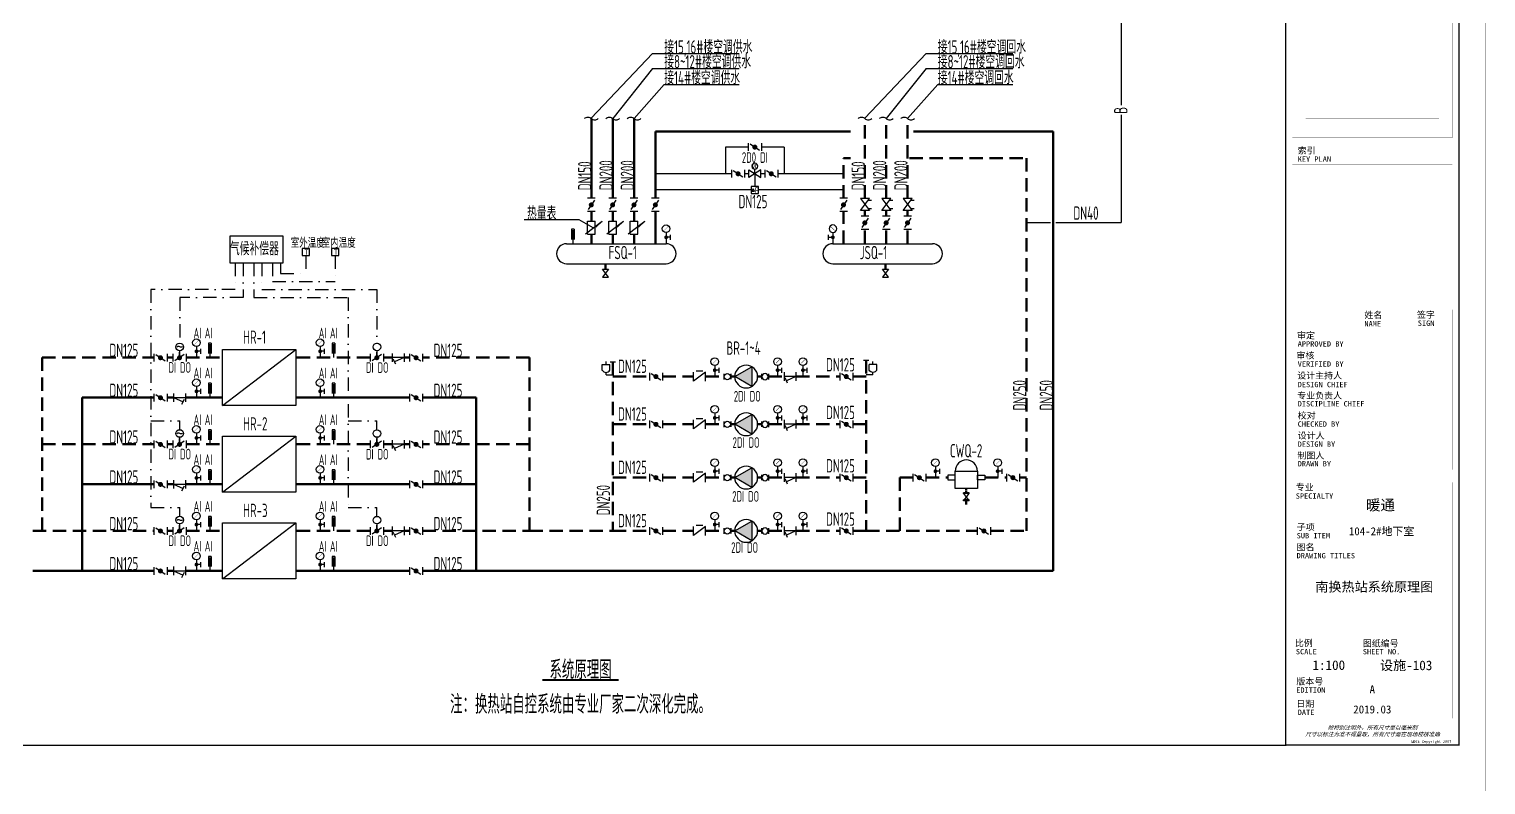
# Model space of a CAD drawing. Extents: x -253824 to 107923, y -224968 to 180578.
# Drawn here: x 53332 to 107923, y -166046 to -137701 of the extents above; entities that cross this region are included whole.
import ezdxf
from ezdxf.enums import TextEntityAlignment as Align

# ---------------------------------------------------------------- set-up
doc = ezdxf.new("R2010")
doc.units = 0
doc.header["$LTSCALE"] = 1000
doc.header["$MEASUREMENT"] = 0
for name, pattern in [('DASH', [0.35, 0.25, -0.1]), ('DASHDOT', [1, 0.5, -0.25, 0, -0.25]), ('DASHED', [0.75, 0.5, -0.25])]:
    doc.linetypes.add(name, pattern=pattern)
doc.layers.get('0').update_dxf_attribs({"linetype": 'CONTINUOUS'})
doc.layers.get('Defpoints').update_dxf_attribs({"linetype": 'CONTINUOUS'})
for name, color, linetype in [('ACS_COM', 7, 'CONTINUOUS'), ('ACS_COM_BZ', 3, 'CONTINUOUS'), ('ACS_KT_FM', 3, 'CONTINUOUS'), ('ACS_KT_FM_E', 3, 'CONTINUOUS'), ('ACS_PFG_FM_F', 7, 'CONTINUOUS'), ('SHEET_LINE', 6, 'CONTINUOUS'), ('字', 7, 'CONTINUOUS'), ('建筑图名', 5, 'CONTINUOUS')]:
    doc.layers.add(name, color=color, linetype=linetype)
for name, color, linetype, lineweight in [('ACS_KT_BJ', 4, 'CONTINUOUS', 30), ('ACS_KT_LG', 3, 'CONTINUOUS', 50), ('ACS_KT_LH', 2, 'DASHED', 50), ('ACS_KT_RG', 6, 'CONTINUOUS', 50), ('cool-water1', 50, 'DASH', 60)]:
    doc.layers.add(name, color=color, linetype=linetype, lineweight=lineweight)
doc.styles.get("Standard").update_dxf_attribs({"font": 'ros.shx', "width": 0.75, "bigfont": 'jd.shx'})
doc.styles.add('华文细黑', font='STXIHEI.TTF', dxfattribs={"height": 10})
doc.styles.add('图签信息$0$hwxh', font='STXIHEI.TTF')
doc.styles.add('图签信息$0$华文细黑', font='STXIHEI.TTF', dxfattribs={"height": 10})
doc.styles.add('等高', font='ros1.shx', dxfattribs={"width": 0.7, "bigfont": 'jd.shx'})

# ---------------------------------------------------------------- blocks, each defined once
blk = doc.blocks.new('HDYLB')
for p, q in [((1.64, 2.38), (-0.34, 2.38)), ((0, 4.16), (0, 2.22)), ((0, 2.13), (0, 0)), ((1.64, 1.43), (1.64, 3.33))]:
    blk.add_line(p, q)
blk.add_lwpolyline([(-0.6, 5.02, 0.107, 0.107, 0), (-0.09, 5.53, 0.249, 0.107, 0), (0.7, 6.32, 0.107, 0.107, 0)], format="xyseb")
at = {"const_width": 0.713}
blk.add_lwpolyline([(0, 2.03, -1), (0, 2.74, -1)], format="xyb", close=True, dxfattribs=at)
blk.add_circle((0, 5.59), 1.43)
blk = doc.blocks.new('HDWDJ')
for p, q in [((-0.49, 5.42), (-0.49, 1.62)), ((0.49, 5.42), (-0.49, 5.42)), ((0, 5.02), (0, 0)), ((0.49, 5.42), (0.49, 1.62))]:
    blk.add_line(p, q)
blk = doc.blocks.new('Yxglq')
for p, q in [((0, 1.07), (0, -1.07)), ((0, 0), (2.37, -1.03)), ((0, 0), (2.99, 0)), ((2.99, 1.07), (2.99, -1.07)), ((2.09, -1.61), (2.71, -0.35))]:
    blk.add_line(p, q)
blk = doc.blocks.new('HDDF')
for p, q in [((-2.47, 1.45), (-2.47, -1.4)), ((1.78, 1.22), (-1.78, -1.17)), ((2.47, 1.45), (2.47, -1.4))]:
    blk.add_line(p, q)
at = {"const_width": 0.944}
blk.add_lwpolyline([(-0.47, 0, 1), (0.47, 0, 1)], format="xyb", close=True, dxfattribs=at)
blk = doc.blocks.new('剖断线')
at = {"color": 3, "flags": 128}
blk.add_lwpolyline([(1, 0, -0.414214), (0, 0, 0.414214), (-1, 0)], format="xyb", dxfattribs=at)
blk = doc.blocks.new('HDDDTJDF')
for p, q in [((-2.47, 1.45), (-2.47, -1.4)), ((1.78, 1.22), (-1.78, -1.17)), ((0, 2.66), (0, 0.03)), ((0, 0.03), (0, 2.15)), ((2.47, 1.45), (2.47, -1.4))]:
    blk.add_line(p, q)
at = {"const_width": 0.944}
blk.add_lwpolyline([(-0.47, 0, 1), (0.47, 0, 1)], format="xyb", close=True, dxfattribs=at)
blk.add_circle((0.06, 4.08), 1.43)
at = {"xscale": 1.015999999999999, "yscale": 1.015999999999999, "zscale": 1.015999999999999, "rotation": 5.211852914043267}
blk.add_blockref('剖断线', (0.06, 4.08), dxfattribs=at)
blk = doc.blocks.new('blkfm003')
for p, q in [((-1.5, 1.13), (1.5, -1.13)), ((-1.5, -1.13), (-1.5, 1.13)), ((0.84, 1.47), (-0.81, 1.47)), ((1.5, -1.13), (1.5, 1.13))]:
    blk.add_line(p, q)
blk.add_solid([(0.84, 1.47), (0.43, 1.47), (0.43, 1.51)])
blk = doc.blocks.new('HDSB')
at = {"color": 8}
blk.add_lwpolyline([(2.85, 0), (-1.43, 2.47), (-1.43, -2.47)], close=True, dxfattribs=at)
blk.add_circle((0, 0), 2.85)
blk.add_solid([(-1.43, 2.47), (-1.43, -2.47), (2.85, 0)], dxfattribs=at)
blk = doc.blocks.new('H-rfj')
for p, q in [((-0.66, 0.51), (-0.66, -0.52)), ((0.66, 0.51), (0.66, -0.51))]:
    blk.add_line(p, q)
blk.add_circle((0, 0), 0.587)
blk = doc.blocks.new('zdfqf')
for p, q in [((-0.94, 1.12), (-0.94, 2.55)), ((-0.94, 2.55), (0.94, 2.55)), ((0, 2.55), (0, 3.3)), ((0, 0), (0, 0.62)), ((0.94, 1.12), (0.94, 2.55))]:
    blk.add_line(p, q)
blk.add_arc((0, 1.74), 1.12, 213.2093, 326.7907)
blk = doc.blocks.new('WAT043')
for p, q in [((-1.99, 1.45), (-1.99, -1.41)), ((-1.99, 1.45), (-1.63, 1.45)), ((-1.64, 1.2), (1.64, -1.2)), ((1.64, 1.2), (-1.64, -1.2)), ((-1.63, 1.45), (-1.63, -1.41)), ((1.7, 1.45), (1.7, -1.41)), ((1.7, 1.45), (2.03, 1.45)), ((2.03, 1.45), (2.03, -1.41)), ((-1.99, -1.41), (-1.63, -1.41)), ((1.7, -1.41), (2.03, -1.41))]:
    blk.add_line(p, q)
blk = doc.blocks.new('H-PICPNT-103')
for p, q in [((-1.48, 0.87), (-1.48, -0.84)), ((1.07, 0.73), (-1.07, -0.7)), ((0, 1.6), (0, 0.02)), ((0, 0.02), (0, 1.29)), ((1.48, 0.87), (1.48, -0.84))]:
    blk.add_line(p, q)
at = {"const_width": 0.566}
blk.add_lwpolyline([(-0.28, 0, 1), (0.28, 0, 1)], format="xyb", close=True, dxfattribs=at)
blk.add_circle((0.03, 2.45), 0.855)
blk = doc.blocks.new('DDZF')
for p, q in [((1.5, 0.94), (-1.5, -0.94)), ((-1.5, 0.94), (1.5, -0.94)), ((-1.5, -0.94), (-1.5, 0.94)), ((0, 0), (0, 1.12)), ((1.5, -0.94), (1.5, 0.94))]:
    blk.add_line(p, q)
blk.add_circle((0, 1.88), 0.75)
at = {"width": 0.8}
blk.add_text('M', height=1.12, dxfattribs=at).set_placement((-0.31, 1.32))
blk = doc.blocks.new('ACSSgFj196')
for p, q in [((-0.68, 1.33), (-0.68, 0)), ((0.68, 1.33), (-0.68, 1.33)), ((-0.68, 0), (0.68, 0)), ((-0.3, 0.9), (-0.56, 0.46)), ((-0.56, 0.46), (-0.05, 0.46)), ((-0.05, 0.46), (-0.3, 0.9)), ((0.68, 0), (0.68, 1.33))]:
    blk.add_line(p, q)
at = {"width": 0.7}
blk.add_text('P', height=1, dxfattribs=at).set_placement((-0.02, 0.14))
blk = doc.blocks.new('jzf')
for p, q in [((-1.5, 1.125), (1.5, -1.125)), ((1.5, 1.125), (-1.5, -1.125)), ((-1.5, -1.125), (-1.5, 1.125)), ((1.5, -1.125), (1.5, 1.125))]:
    blk.add_line(p, q)
blk = doc.blocks.new('HDLLJ')
for p, q in [((-2.47, 1.52), (2.47, 1.52)), ((-2.47, -1.33), (-2.47, 1.52)), ((2.47, -1.33), (2.47, 1.52)), ((-2.47, -1.33), (2.47, -1.33))]:
    blk.add_line(p, q)
blk.add_lwpolyline([(-2.33, -2.12), (2.38, 4.1), (0.16, 1.79), (1.04, 2.33)])
blk = doc.blocks.new('phf')
for p, q in [((-1.5, 1.12), (1.5, -1.12)), ((1.5, 1.12), (-1.5, -1.12)), ((-1.5, -1.12), (-1.5, 1.12)), ((1.5, -1.12), (1.5, 1.12)), ((-1.01, -0.76), (-1.01, -1.64)), ((1.01, -0.76), (1.01, -1.64))]:
    blk.add_line(p, q)
blk = doc.blocks.new('aa')
at = {"layer": 'ACS_COM', "ltscale": 0.2}
for p, q in [((0, 750), (3730, 750)), ((0, 0), (3730, 0))]:
    blk.add_line(p, q, dxfattribs=at)
at = {"layer": 'ACS_COM'}
for centre, start, end in [((0, 375), 90, 270), ((3730, 375), 270, 90)]:
    blk.add_arc(centre, 375, start, end, dxfattribs=at)
blk = doc.blocks.new('图签信息$0$WDCE Copyright200X')
at = {"const_width": 0.016}
blk.add_lwpolyline([(-10.6, 1.26, 1), (-11.4, 1.26, 1)], format="xyb", close=True, dxfattribs=at)
at = {"style": '图签信息$0$华文细黑'}
for s, p in [('WDCE ', (-11.46, 0.5)), ('     Copyright ', (-3.51, 0.5))]:
    blk.add_text(s, height=1, dxfattribs=at).set_placement(p, align=Align.BOTTOM_RIGHT)
blk.add_text('c', height=0.6, dxfattribs=at).set_placement((-11.04, 1.35), align=Align.MIDDLE_CENTER)
blk.add_attdef('200X', text='', height=1, dxfattribs=at).set_placement((-0.45, 0.5), align=Align.BOTTOM_RIGHT)
blk = doc.blocks.new('图签信息$0$logo2')
h = blk.add_hatch(color=7)
h.paths.add_polyline_path([(19.02, -7.36), (15.84, -7.36), (15.84, -3.97), (18.97, -3.97), (18.97, -4.24), (16.46, -4.24), (16.46, -5.45), (18.81, -5.45), (18.81, -5.69), (16.47, -5.69), (16.47, -7.12), (19.02, -7.12)])
edge = h.paths.add_edge_path()
edge.add_spline(control_points=[(15.26, -4.21), (15.26, -4.21), (15.13, -4.65), (15.13, -4.65), (15.13, -4.65), (14.62, -4.1), (13.73, -4.1), (13.04, -4.1), (12.07, -4.54), (12.08, -5.62), (12.08, -6.49), (12.77, -7.16), (13.73, -7.17), (14.66, -7.17), (15.23, -6.68), (15.23, -6.68), (15.23, -6.68), (15.16, -7.11), (15.16, -7.11), (13.63, -7.7), (11.42, -7.29), (11.41, -5.64), (11.4, -3.72), (14.16, -3.66), (15.26, -4.21)], knot_values=[0, 0, 0, 0, 1, 1, 1, 2, 2, 2, 3, 3, 3, 4, 4, 4, 5, 5, 5, 6, 6, 6, 7, 7, 7, 8, 8, 8, 8], degree=3, periodic=0)
edge = h.paths.add_edge_path(flags=16)
edge.add_spline(control_points=[(10.23, -5.57), (10.23, -5.16), (10.12, -4.83), (9.9, -4.58), (9.63, -4.27), (9.23, -4.12), (8.69, -4.12), (8.69, -4.12), (7.64, -4.12), (7.64, -4.12), (7.64, -4.12), (7.64, -7.1), (7.64, -7.1), (7.64, -7.1), (8.66, -7.1), (8.66, -7.1), (9.13, -7.1), (9.52, -6.93), (9.82, -6.6), (10.09, -6.31), (10.23, -5.96), (10.23, -5.57)], knot_values=[0, 0, 0, 0, 1, 1, 1, 2, 2, 2, 3, 3, 3, 4, 4, 4, 5, 5, 5, 6, 6, 6, 7, 7, 7, 7], degree=3, periodic=0)
edge = h.paths.add_edge_path()
edge.add_spline(control_points=[(10.92, -5.51), (10.92, -5.96), (10.72, -6.37), (10.34, -6.72), (9.92, -7.1), (9.41, -7.29), (8.82, -7.29), (8.82, -7.29), (7.03, -7.29), (7.03, -7.29), (7.03, -7.29), (7.03, -3.92), (7.03, -3.92), (7.03, -3.92), (9.1, -3.92), (9.1, -3.92), (9.59, -3.92), (10.01, -4.06), (10.36, -4.34), (10.73, -4.64), (10.92, -5.03), (10.92, -5.51)], knot_values=[0, 0, 0, 0, 1, 1, 1, 2, 2, 2, 3, 3, 3, 4, 4, 4, 5, 5, 5, 6, 6, 6, 7, 7, 7, 7], degree=3, periodic=0)
at = {"lineweight": 0}
blk.add_lwpolyline([(19.02, -7.36), (15.84, -7.36), (15.84, -3.97), (18.97, -3.97), (18.97, -4.24), (16.46, -4.24), (16.46, -5.45), (18.81, -5.45), (18.81, -5.69), (16.47, -5.69), (16.47, -7.12), (19.02, -7.12), (19.02, -7.36)], dxfattribs=at)
for points, knots in [([(15.26, -4.21), (15.26, -4.21), (15.13, -4.65), (15.13, -4.65), (15.13, -4.65), (14.62, -4.1), (13.73, -4.1), (13.04, -4.1), (12.07, -4.54), (12.08, -5.62), (12.08, -6.49), (12.77, -7.16), (13.73, -7.17), (14.66, -7.17), (15.23, -6.68), (15.23, -6.68), (15.23, -6.68), (15.16, -7.11), (15.16, -7.11), (13.63, -7.7), (11.42, -7.29), (11.41, -5.64), (11.4, -3.72), (14.16, -3.66), (15.26, -4.21)], [0, 0, 0, 0, 1, 1, 1, 2, 2, 2, 3, 3, 3, 4, 4, 4, 5, 5, 5, 6, 6, 6, 7, 7, 7, 8, 8, 8, 8]), ([(10.92, -5.51), (10.92, -5.96), (10.72, -6.37), (10.34, -6.72), (9.92, -7.1), (9.41, -7.29), (8.82, -7.29), (8.82, -7.29), (7.03, -7.29), (7.03, -7.29), (7.03, -7.29), (7.03, -3.92), (7.03, -3.92), (7.03, -3.92), (9.1, -3.92), (9.1, -3.92), (9.59, -3.92), (10.01, -4.06), (10.36, -4.34), (10.73, -4.64), (10.92, -5.03), (10.92, -5.51)], [0, 0, 0, 0, 1, 1, 1, 2, 2, 2, 3, 3, 3, 4, 4, 4, 5, 5, 5, 6, 6, 6, 7, 7, 7, 7]), ([(10.23, -5.57), (10.23, -5.16), (10.12, -4.83), (9.9, -4.58), (9.63, -4.27), (9.23, -4.12), (8.69, -4.12), (8.69, -4.12), (7.64, -4.12), (7.64, -4.12), (7.64, -4.12), (7.64, -7.1), (7.64, -7.1), (7.64, -7.1), (8.66, -7.1), (8.66, -7.1), (9.13, -7.1), (9.52, -6.93), (9.82, -6.6), (10.09, -6.31), (10.23, -5.96), (10.23, -5.57)], [0, 0, 0, 0, 1, 1, 1, 2, 2, 2, 3, 3, 3, 4, 4, 4, 5, 5, 5, 6, 6, 6, 7, 7, 7, 7])]:
    blk.add_open_spline(points, degree=3, knots=knots, dxfattribs=at)
blk = doc.blocks.new('图签信息$0$logo1')
h = blk.add_hatch(color=8)
edge = h.paths.add_edge_path()
edge.add_spline(control_points=[(3.86, -5.21), (3.63, -5.88), (3.39, -6.56), (3.39, -6.56), (3.39, -6.56), (2.5, -3.91), (2.5, -3.91), (2.5, -3.91), (1.8, -3.91), (1.69, -3.91), (2.02, -4.39), (2.95, -7.27), (2.95, -7.27), (2.95, -7.27), (3.44, -7.27), (3.44, -7.27), (3.44, -7.27), (4.03, -5.66), (4.03, -5.66), (4.03, -5.66), (3.86, -5.21), (3.86, -5.21)], knot_values=[0, 0, 0, 0, 1, 1, 1, 2, 2, 2, 3, 3, 3, 4, 4, 4, 5, 5, 5, 6, 6, 6, 7, 7, 7, 7], degree=3, periodic=0)
h = blk.add_hatch(color=7)
edge = h.paths.add_edge_path()
edge.add_spline(control_points=[(6.04, -3.91), (6.09, -4.1), (5.2, -6.56), (5.2, -6.56), (5.2, -6.56), (4.3, -3.91), (4.3, -3.91), (4.3, -3.91), (3.6, -3.91), (3.49, -3.91), (3.82, -4.39), (4.75, -7.27), (4.75, -7.27), (4.75, -7.27), (5.24, -7.27), (5.24, -7.27), (5.24, -7.27), (6.33, -4.3), (6.33, -4.3), (6.33, -4.3), (6.48, -3.91), (6.48, -3.91), (6.48, -3.91), (6.21, -3.91), (6.04, -3.91)], knot_values=[0, 0, 0, 0, 1, 1, 1, 2, 2, 2, 3, 3, 3, 4, 4, 4, 5, 5, 5, 6, 6, 6, 7, 7, 7, 8, 8, 8, 8], degree=3, periodic=0)
at = {"color": 8, "lineweight": 0}
blk.add_open_spline([(3.86, -5.21), (3.63, -5.88), (3.39, -6.56), (3.39, -6.56), (3.39, -6.56), (2.5, -3.91), (2.5, -3.91), (2.5, -3.91), (1.8, -3.91), (1.69, -3.91), (2.02, -4.39), (2.95, -7.27), (2.95, -7.27), (2.95, -7.27), (3.44, -7.27), (3.44, -7.27), (3.44, -7.27), (4.03, -5.66), (4.03, -5.66), (4.03, -5.66), (3.86, -5.21), (3.86, -5.21)], degree=3, knots=[0, 0, 0, 0, 1, 1, 1, 2, 2, 2, 3, 3, 3, 4, 4, 4, 5, 5, 5, 6, 6, 6, 7, 7, 7, 7], dxfattribs=at)
at = {"lineweight": 0}
blk.add_open_spline([(6.04, -3.91), (6.09, -4.1), (5.2, -6.56), (5.2, -6.56), (5.2, -6.56), (4.3, -3.91), (4.3, -3.91), (4.3, -3.91), (3.6, -3.91), (3.49, -3.91), (3.82, -4.39), (4.75, -7.27), (4.75, -7.27), (4.75, -7.27), (5.24, -7.27), (5.24, -7.27), (5.24, -7.27), (6.33, -4.3), (6.33, -4.3), (6.33, -4.3), (6.48, -3.91), (6.48, -3.91), (6.48, -3.91), (6.21, -3.91), (6.04, -3.91)], degree=3, knots=[0, 0, 0, 0, 1, 1, 1, 2, 2, 2, 3, 3, 3, 4, 4, 4, 5, 5, 5, 6, 6, 6, 7, 7, 7, 8, 8, 8, 8], dxfattribs=at)
blk.add_blockref('图签信息$0$logo2', (0, 0))
blk = doc.blocks.new('图签信息$0$时间-logo')
at = {"layer": 'Defpoints', "lineweight": 0}
blk.add_lwpolyline([(0, -23.46), (-21.17, -23.46), (-21.17, 0), (0, 0), (0, -23.46)], dxfattribs=at)
blk.add_blockref('图签信息$0$logo1', (-20.97, 0))
at = {"style": '图签信息$0$hwxh'}
for s, height, p in [('华通设计顾问工程有限公司 ', 1.15, (-19.73, -9.05)), ('WALTON DESIGN & CONSULTING ENGINEERING CO., LTD.', 0.5, (-19.5, -10.1)), ('地址:北京市西城区西直门南小街135号西派国际3号楼 100035', 0.5, (-19.48, -11.94)), ('Address: Building No.3 C-Park, No.135 Xizhimen South Street, ', 0.47, (-19.48, -12.83)), ('Xicheng District, Beijing 100035, China ', 0.47, (-16.69, -13.72)), ('电话 Tel：                        （8610）83957395 ', 0.5, (-19.56, -14.91)), ('传真 Fax：                      （8610）83957590 ', 0.5, (-19.48, -15.8)), ('主页 Web：                      www.WDCE.com ', 0.5, (-19.48, -16.69)), ('邮件 E-mail：                    office@WDCE.com ', 0.5, (-19.48, -17.58)), ('资质号 Licence No.：    建筑甲级 A111010265 ', 0.5, (-19.48, -18.47)), ('   规划甲级 101195', 0.5, (-12.6, -19.36))]:
    blk.add_text(s, height=height, dxfattribs=at).set_placement(p)
blk = doc.blocks.new('图签信息')
at = {"const_width": 0.5}
for points in [[(-65, 574), (-65, 500.5), (0, 500.5), (0, 574)], [(-65, 0), (0, 0), (0, 500.5), (-65, 500.5)]]:
    blk.add_lwpolyline(points, close=True, dxfattribs=at)
at = {"const_width": 0.05}
for points in [[(-65, 566.5), (0, 566.5)], [(-39.14, 566.5), (-39.14, 500.5)], [(-19.1, 566.5), (-19.1, 500.5)], [(-65, 560.5), (0, 560.5)], [(-65, 554.5), (0, 554.5)], [(-65, 548.5), (0, 548.5)], [(-65, 542.5), (0, 542.5)], [(-65, 536.5), (0, 536.5)], [(-65, 530.5), (0, 530.5)], [(-65, 524.5), (0, 524.5)], [(-65, 518.5), (0, 518.5)], [(-65, 512.5), (0, 512.5)], [(-65, 512.5), (0, 512.5)], [(-65, 506.5), (0, 506.5)], [(-65, 500.5), (0, 500.5)], [(-62.5, 450.87), (-2.5, 450.87)], [(-62.5, 440.87), (-2.5, 440.87)], [(-2.5, 407.85), (-2.5, 436.12), (-62.5, 436.12), (-62.5, 407.85)], [(-62.5, 407.85), (-2.5, 407.85)], [(-62.5, 404.92), (-62.5, 227.83)], [(-62.5, 404.92), (-2.5, 404.92)], [(-62.5, 227.83), (-2.5, 227.83), (-2.5, 404.92)], [(-57.5, 338.36), (-7.5, 338.36)], [(-57.5, 288.83), (-7.5, 288.83)], [(-57.5, 234.85), (-7.5, 234.85)], [(-62.5, 227.83), (-2.5, 227.83)], [(-62.5, 217.74), (-2.5, 217.74)], [(-62.5, 103.26), (-2.5, 103.26), (-2.5, 163.26), (-62.5, 163.26), (-62.5, 103.26)], [(-37.5, 163.26), (-37.5, 103.26)], [(-20, 163.26), (-20, 103.26)], [(-62.5, 155.76), (-2.5, 155.76)], [(-62.5, 148.26), (-2.5, 148.26)], [(-62.5, 140.76), (-2.5, 140.76)], [(-62.5, 133.26), (-2.5, 133.26)], [(-62.5, 125.76), (-2.5, 125.76)], [(-62.5, 118.26), (-2.5, 118.26)], [(-62.5, 110.76), (-2.5, 110.76)], [(-62.5, 98.5), (-2.5, 98.5), (-2.5, 10), (-62.5, 10), (-62.5, 98.5)], [(-62.5, 83.5), (-2.5, 83.5)], [(-62.5, 76), (-2.5, 76)], [(-62.5, 40), (-2.5, 40)], [(-37.5, 40), (-37.5, 26)], [(-62.5, 26), (-2.5, 26)], [(-62.5, 18), (-2.5, 18)]]:
    blk.add_lwpolyline(points, dxfattribs=at)
at = {"ltscale": 0.001, "xscale": 2.834689937531525, "yscale": 2.834689937531525, "zscale": 2.834689937531525}
blk.add_blockref('图签信息$0$时间-logo', (-2.5, 404.92), dxfattribs=at)
blk.add_blockref('图签信息$0$WDCE Copyright200X', (-2.5, 0)).add_auto_attribs({'200X': '2007'})
at = {"style": '图签信息$0$华文细黑'}
for s, height, p in [('会签栏', 2.4, (-32.5, 573)), ('COUNTERSIGN', 2, (-32.5, 569.6))]:
    blk.add_text(s, height=height, dxfattribs=at).set_placement(p, align=Align.TOP_CENTER)
for s, height, p in [('签字', 2.4, (-37.22, 564.63)), ('SIGN', 2, (-30.32, 563.88)), ('日期', 2.4, (-17.79, 564.58)), ('DATE', 2, (-10.96, 563.7)), ('总图', 2.4, (-63, 559.5)), ('建筑', 2.4, (-63, 553.5)), ('结构', 2.4, (-63, 547.5)), ('给排水', 2.4, (-63, 541.5)), ('暖通', 2.4, (-63, 535.5)), ('电气', 2.4, (-63, 529.5)), ('景观', 2.4, (-63, 523.5)), ('室内', 2.4, (-63, 517.5)), ('方案', 2.4, (-63, 511.5)), ('绿色', 2.4, (-63, 505.5)), ('项目名称', 2.4, (-60.5, 498)), ('PROJECT NAME', 2, (-60.5, 494.08)), ('设计号', 2.4, (-60.54, 457.48)), ('PROJECT NO.', 2, (-60.5, 453.97)), ('阶段', 2.4, (-60.5, 447.47)), ('STAGE', 2, (-60.5, 443.97)), ('委托方', 2, (-60.9, 434.86)), ('CLIENT', 2, (-60.9, 431.86)), ('设计方', 2, (-60.5, 403.83)), ('DESIGNER', 2, (-60.5, 400.83)), ('索引', 2.4, (-60.5, 224.14)), ('KEY PLAN', 2, (-60.5, 220.74)), ('姓名', 2.4, (-35.5, 162.47)), ('NAME', 2, (-35.5, 158.96)), ('签字', 2.4, (-15.81, 162.57)), ('SIGN', 2, (-15.5, 159.2)), ('审定', 2.4, (-60.73, 154.81)), ('审核', 2.4, (-60.95, 147.29)), ('APPROVED BY', 2, (-60.5, 151.44)), ('VERIFIED BY', 2, (-60.5, 143.91)), ('设计主持人', 2.4, (-60.68, 139.76)), ('专业负责人', 2.4, (-60.67, 132.26)), ('DESIGN CHIEF', 2, (-60.5, 136.19)), ('DISCIPLINE CHIEF', 2, (-60.5, 128.98)), ('校对', 2.4, (-60.5, 124.76)), ('CHECKED BY', 2, (-60.5, 121.37)), ('设计人', 2.4, (-60.5, 117.26)), ('制图人', 2.4, (-60.61, 109.76)), ('DESIGN BY', 2, (-60.5, 113.83)), ('DRAWN BY', 2, (-60.5, 106.5)), ('专业', 2.4, (-61.23, 97.93)), ('SPECIALTY', 2, (-61.23, 94.38)), ('子项', 2.4, (-60.88, 82.92)), ('SUB ITEM', 2, (-60.88, 79.5)), ('DRAWING TITLES', 2, (-60.91, 72)), ('图名', 2.4, (-60.91, 75.41)), ('比例', 2.4, (-61.56, 39.42)), ('图纸编号', 2.4, (-36.1, 39.32)), ('SCALE', 2, (-61.19, 36)), ('SHEET NO.', 2, (-36.1, 36)), ('版本号', 2.4, (-61, 25.03)), ('EDITION', 2, (-61.06, 21.61)), ('日期', 2.4, (-61, 16.68)), ('DATE', 2, (-60.5, 13.26))]:
    blk.add_text(s, height=height, dxfattribs=at).set_placement(p, align=Align.TOP_LEFT)
for s, p in [('SITE PLAN', (-40.06, 557.7)), ('ARCHITECTURE', (-40.06, 552.7)), ('STRUCTURE', (-40.06, 546.7)), ('WATER', (-40.06, 540.7)), ('VENTILATION', (-40.06, 534.7)), ('ELECTRIC', (-40.14, 528.89)), ('LANDSCAPE', (-40.14, 522.89)), ('INTERIORS', (-40.14, 516.89)), ('PLAN', (-40.14, 510.89)), ('GREEN', (-40.14, 504.89))]:
    blk.add_text(s, height=1.5, dxfattribs=at).set_placement(p, align=Align.TOP_RIGHT)
at = {"color": 4, "style": '图签信息$0$华文细黑', "width": 0.75}
for s, p in [('通州区台湖镇104、109地块', (-32.5, 480.78)), ('F3其他类多功能用地项目', (-32.5, 470.91))]:
    blk.add_text(s, height=4.5, dxfattribs=at).set_placement(p, align=Align.CENTER)
at = {"color": 4, "style": '图签信息$0$华文细黑'}
for s, p in [('A', (-32.53, 19.4)), ('2019.03', (-32.53, 11.84))]:
    blk.add_text(s, height=3, dxfattribs=at).set_placement(p, align=Align.CENTER)
at = {"style": '图签信息$0$华文细黑', "oblique": 20}
for s, p in [('除特别注明外，所有尺寸是以毫米制', (-32.5, 6.5)), ('尺寸以标注为准不得量取，所有尺寸需在现场校核准确', (-32.5, 4))]:
    blk.add_text(s, height=1.5, dxfattribs=at).set_placement(p, align=Align.MIDDLE_CENTER)
at = {"color": 4, "ltscale": 0.001, "char_height": 3, "width": 58.4895, "style": '图签信息$0$华文细黑'}
for s, insert, attachment_point in [('通17-03', (-40.06, 455.51), 4), ('施工图', (-40.06, 445.51), 4), ('北京光谷科技园\\P开发建设有限公司', (-32.9, 419.71), 5)]:
    blk.add_mtext(s, dxfattribs=dict(at, insert=insert, attachment_point=attachment_point))
blk = doc.blocks.new('图签-A1')
at = {"color": 2}
blk.add_blockref('图签信息', (0, 0), dxfattribs=at)
blk = doc.blocks.new('图框-A1')
for points, const_width in [([(0, 0), (841, 0), (841, 594), (0, 594)], 0.05), ([(766, 584), (25, 584), (25, 10), (766, 10)], 0.5)]:
    blk.add_lwpolyline(points, close=True, dxfattribs=dict(const_width=const_width))
at = {"const_width": 0.05}
for points in [[(420.5, 594), (420.5, 592)], [(420.5, 0), (420.5, 2)]]:
    blk.add_lwpolyline(points, dxfattribs=at)

msp = doc.modelspace()

# ---------------------------------------------------------------- linework, layer by layer
for p, q in [((63562, -145925, 0), (63562, -146192, 0)), ((63833, -145925, 0), (63562, -145925, 0)), ((63562, -146192, 0), (63833, -146192, 0)), ((63833, -146192, 0), (63833, -145925, 0)), ((64662, -145925, 0), (64662, -146192, 0)), ((64933, -145925, 0), (64662, -145925, 0)), ((64662, -146192, 0), (64933, -146192, 0)), ((64933, -146192, 0), (64933, -145925, 0))]:
    msp.add_line(p, q)
at = {"layer": 'ACS_COM', "linetype": 'DASHDOT'}
for p, q in [((63698, -146192, 0), (63698, -146863)), ((64798, -146192, 0), (64798, -147163, 0)), ((61050, -146463), (61050, -147463)), ((61350, -146463), (61350, -147763)), ((61750, -146463), (61750, -147763)), ((62050, -146463), (62050, -147463)), ((62450, -146463), (62450, -147163)), ((62750, -146463), (62750, -146863)), ((62450, -147163), (64798, -147163)), ((62750, -146863), (63698, -146863)), ((61050, -147463), (57891, -147463)), ((57891, -147463), (57891, -155637)), ((61350, -147763), (58974, -147763)), ((58974, -147763), (58974, -149475)), ((61750, -147763), (65284, -147763)), ((62050, -147463), (66366, -147463)), ((65284, -147763), (65284, -155639)), ((66366, -147463), (66366, -149477)), ((57891, -152388), (58974, -152388)), ((58974, -152724), (58974, -152388)), ((65284, -152390), (66366, -152390)), ((66366, -152726), (66366, -152390)), ((57891, -155637), (58974, -155637)), ((58974, -155973), (58974, -155637)), ((65284, -155639), (66366, -155639)), ((66366, -155975), (66366, -155639))]:
    msp.add_line(p, q, dxfattribs=at)
at = {"layer": 'ACS_COM'}
for p, q in [((60579, -149723), (63327, -149723)), ((60579, -151823), (60579, -149723)), ((60579, -151823), (63327, -149723)), ((63327, -149723), (63327, -151823)), ((63327, -149723), (63327, -151823)), ((63327, -151823), (60579, -151823)), ((60579, -152972), (63327, -152972)), ((60579, -155072), (60579, -152972)), ((60579, -155072), (63327, -152972)), ((63327, -152972), (63327, -155072)), ((63327, -152972), (63327, -155072)), ((63327, -155072), (60579, -155072)), ((60579, -156221), (63327, -156221)), ((60579, -158321), (60579, -156221)), ((60579, -158321), (63327, -156221)), ((63327, -156221), (63327, -158321)), ((63327, -156221), (63327, -158321)), ((63327, -158321), (60579, -158321))]:
    msp.add_line(p, q, dxfattribs=at)
at = {"layer": 'ACS_COM', "ltscale": 0.2}
for p, q in [((84603, -150117), (84803, -150117)), ((75103, -150181), (75303, -150181))]:
    msp.add_line(p, q, dxfattribs=at)
at = {"layer": 'ACS_COM'}
for points in [[(88039, -154431), (87759, -154431), (87759, -154611), (88039, -154611)], [(88039, -154275), (88866, -154275), (88866, -154935), (88039, -154935)], [(88866, -154431), (89147, -154431), (89147, -154611), (88866, -154611)]]:
    msp.add_lwpolyline(points, close=True, dxfattribs=at)
msp.add_arc((88453, -154275), 414, 0, 180, dxfattribs=at)
at = {"layer": 'ACS_COM_BZ'}
for p, q in [((76693, -138619), (74398, -141046)), ((76693, -138619), (79941, -138619)), ((86943, -138619), (84648, -141046)), ((86943, -138619), (90191, -138619)), ((76693, -139174), (75202, -141050)), ((76693, -139174), (79941, -139174)), ((86943, -139174), (85452, -141050)), ((86943, -139174), (90191, -139174)), ((76002, -141050), (77132, -139774)), ((77132, -139774), (79941, -139774)), ((86252, -141050), (87382, -139774)), ((87382, -139774), (90191, -139774)), ((73949, -144856), (71879, -144856)), ((74472, -145160), (73949, -144856))]:
    msp.add_line(p, q, dxfattribs=at)
at = {"layer": 'ACS_COM_BZ', "color": 6}
msp.add_lwpolyline([(60850, -146463), (62850, -146463), (62850, -145463), (60850, -145463)], close=True, dxfattribs=at)
at = {"layer": 'ACS_COM_BZ', "const_width": 70}
msp.add_lwpolyline([(72566, -162114), (75425, -162114)], dxfattribs=at)
at = {"layer": 'ACS_KT_BJ'}
for p, q in [((94251, -135709), (94251, -140554)), ((94251, -140916), (94251, -144948)), ((80282, -142125), (79428, -142125)), ((79428, -142125), (79428, -143125)), ((81628, -142125), (80775, -142125)), ((81628, -142125), (81628, -143125)), ((79651, -143125), (76802, -143125)), ((80303, -143125), (80145, -143125)), ((80897, -143125), (80753, -143125)), ((83852, -143125), (81390, -143125)), ((80393, -143734), (76802, -143734)), ((83852, -143734), (80664, -143734)), ((90703, -144948), (91602, -144948)), ((91802, -144948), (94251, -144948))]:
    msp.add_line(p, q, dxfattribs=at)
at = {"layer": 'ACS_KT_FM'}
for p, q in [((74953, -150667), (75203, -150667)), ((84953, -150667), (84703, -150667))]:
    msp.add_line(p, q, dxfattribs=at)
at = {"layer": 'ACS_KT_LG'}
for p, q in [((74402, -144048), (74402, -141050)), ((75202, -144048), (75202, -141050)), ((76002, -144048), (76002, -141050)), ((76802, -144048), (76802, -141541)), ((76802, -141541), (84112, -141541)), ((86473, -141541), (91703, -141541)), ((91703, -141541), (91703, -158021)), ((83852, -142541), (84112, -142541)), ((74402, -144901), (74402, -144541)), ((74402, -144901), (74402, -144541)), ((75202, -144901), (75202, -144541)), ((76002, -144901), (76002, -144541)), ((76802, -145748), (76802, -144541)), ((74402, -145748), (74402, -145395)), ((75202, -145748), (75202, -145395)), ((76002, -145748), (76002, -145395)), ((55325, -151523), (55325, -158021)), ((55325, -151523), (58006, -151523)), ((59193, -151523), (60579, -151523)), ((67583, -151523), (63327, -151523)), ((70081, -151523), (68076, -151523)), ((70081, -151523), (70081, -158021)), ((55325, -154772), (58006, -154772)), ((59193, -154772), (60579, -154772)), ((67583, -154772), (63327, -154772)), ((70081, -154772), (68076, -154772)), ((53470, -158021), (58006, -158021)), ((58500, -158021), (58744, -158021)), ((59193, -158021), (60579, -158021)), ((67583, -158021), (63327, -158021)), ((68076, -158021), (70081, -158021)), ((70081, -158021), (91703, -158021))]:
    msp.add_line(p, q, dxfattribs=at)
at = {"layer": 'ACS_KT_LH'}
for p, q in [((84652, -144048), (84652, -141050)), ((85452, -144048), (85452, -141050)), ((86252, -144048), (86252, -141050)), ((83852, -144048), (83852, -142541)), ((86325, -142541), (90703, -142541)), ((90703, -142541), (90703, -156521)), ((83852, -145748), (83852, -144541)), ((84652, -144722), (84652, -144498)), ((85452, -144722), (85452, -144498)), ((85452, -144722), (85452, -144541)), ((86252, -144722), (86252, -144498)), ((86252, -144722), (86252, -144541)), ((84652, -145748), (84652, -145215)), ((85452, -145748), (85452, -145215)), ((86252, -145748), (86252, -145215)), ((53825, -150023), (53825, -156521)), ((53825, -150023), (58006, -150023)), ((58500, -150023), (58721, -150023)), ((59215, -150023), (60579, -150023)), ((66115, -150023), (63327, -150023)), ((66934, -150023), (66606, -150023)), ((67583, -150023), (67383, -150023)), ((72081, -150023), (68076, -150023)), ((72081, -150023), (72081, -156521)), ((84703, -150117), (84703, -156521)), ((75203, -150181), (75203, -156521)), ((75203, -150732), (76575, -150732)), ((77069, -150732), (78234, -150732)), ((78684, -150732), (79362, -150732)), ((79625, -150732), (79775, -150732)), ((80631, -150732), (80781, -150732)), ((81044, -150732), (81621, -150732)), ((82070, -150732), (83710, -150732)), ((84203, -150732), (84703, -150732)), ((58500, -151523), (58744, -151523)), ((75203, -152521), (76575, -152521)), ((77069, -152521), (78234, -152521)), ((78684, -152521), (79362, -152521)), ((79625, -152521), (79775, -152521)), ((80631, -152521), (80781, -152521)), ((81044, -152521), (81621, -152521)), ((82070, -152521), (83710, -152521)), ((84203, -152521), (84703, -152521)), ((53825, -153272), (58006, -153272)), ((58500, -153272), (58721, -153272)), ((59215, -153272), (60579, -153272)), ((66115, -153272), (63327, -153272)), ((66934, -153272), (66606, -153272)), ((67583, -153272), (67383, -153272)), ((72081, -153272), (68076, -153272)), ((58500, -154772), (58744, -154772)), ((75203, -154521), (76575, -154521)), ((77069, -154521), (78234, -154521)), ((78684, -154521), (79362, -154521)), ((79625, -154521), (79775, -154521)), ((80631, -154521), (80781, -154521)), ((81044, -154521), (81621, -154521)), ((82070, -154521), (83710, -154521)), ((84203, -154521), (84703, -154521)), ((85961, -154521), (86445, -154521)), ((85961, -154521), (85961, -156521)), ((86939, -154521), (87759, -154521)), ((89147, -154521), (89953, -154521)), ((90447, -154521), (90703, -154521)), ((53470, -156521), (58006, -156521)), ((58500, -156521), (58721, -156521)), ((59215, -156521), (60579, -156521)), ((66115, -156521), (63327, -156521)), ((66934, -156521), (66606, -156521)), ((67583, -156521), (67383, -156521)), ((68076, -156521), (72081, -156521)), ((72081, -156521), (75203, -156521)), ((75203, -156521), (76575, -156521)), ((77069, -156521), (78234, -156521)), ((78684, -156521), (79362, -156521)), ((79625, -156521), (79775, -156521)), ((80631, -156521), (80781, -156521)), ((81044, -156521), (81637, -156521)), ((82070, -156521), (83710, -156521)), ((84203, -156521), (84703, -156521)), ((84703, -156521), (88865, -156521)), ((89359, -156521), (90703, -156521))]:
    msp.add_line(p, q, dxfattribs=at)
at = {"layer": 'ACS_KT_RG'}
for p, q in [((74932, -146498), (74932, -146698)), ((85422, -146498), (85422, -146698))]:
    msp.add_line(p, q, dxfattribs=at)
at = {"layer": 'ACS_PFG_FM_F'}
msp.add_line((80528, -143125), (80528, -143601), dxfattribs=at)
at = {"layer": 'cool-water1', "ltscale": 0.2}
for p, q in [((88453, -154935), (88453, -155087)), ((88453, -155388), (88453, -155540))]:
    msp.add_line(p, q, dxfattribs=at)
at = {"layer": 'SHEET_LINE', "const_width": 50}
msp.add_lwpolyline([(100421, -107165), (26321, -107165), (26321, -164565), (100421, -164565)], close=True, dxfattribs=at)

# ---------------------------------------------------------------- block references
at = {"xscale": 100, "yscale": 100, "zscale": 100}
for name, p in [('图框-A1', (23821, -165565)), ('图签-A1', (106921, -164550)), ('图框-A1', (23821, -224965))]:
    msp.add_blockref(name, p, dxfattribs=at)
at = {"xscale": -75, "yscale": 75, "zscale": 75, "rotation": 270}
msp.add_blockref('WAT043', (88452, -155239), dxfattribs=at)
at = {"layer": 'ACS_COM', "xscale": 254, "yscale": 254, "zscale": 254, "rotation": 180}
for p in [(74402, -141050), (75202, -141050), (76002, -141050), (84652, -141050), (85452, -141050), (86252, -141050)]:
    msp.add_blockref('剖断线', p, dxfattribs=at)
at = {"layer": 'ACS_KT_FM', "yscale": 100}
for name, p, xscale in [('HDDF', (80528, -142127), -100), ('HDDF', (79898, -143127), -100), ('HDDF', (81144, -143127), -100), ('HDWDJ', (73702, -145748), 100), ('HDYLB', (77202, -145748), 100), ('HDYLB', (83452, -145748), -100), ('HDYLB', (59601, -150023), 100), ('HDWDJ', (60101, -150023), 100), ('HDYLB', (64235, -150023), 100), ('HDWDJ', (64735, -150023), 100), ('HDDF', (58253, -150026), -100), ('HDDF', (67830, -150026), -100), ('HDYLB', (79025, -150732), 100), ('HDYLB', (81380, -150732), 100), ('HDYLB', (82330, -150732), 100), ('HDDF', (76822, -150734), -100), ('HDDF', (83956, -150734), -100), ('HDYLB', (59601, -151523), 100), ('HDWDJ', (60101, -151523), 100), ('HDYLB', (64235, -151523), 100), ('HDWDJ', (64735, -151523), 100), ('HDDF', (58253, -151526), -100), ('HDDF', (67830, -151526), -100), ('HDYLB', (79025, -152521), 100), ('HDYLB', (81380, -152521), 100), ('HDYLB', (82330, -152521), 100), ('HDYLB', (59601, -153272), 100), ('HDWDJ', (60101, -153272), 100), ('HDYLB', (64235, -153272), 100), ('HDWDJ', (64735, -153272), 100), ('HDDF', (76822, -152524), -100), ('HDDF', (83956, -152524), -100), ('HDDF', (58253, -153275), -100), ('HDDF', (67830, -153275), -100), ('HDYLB', (79025, -154521), 100), ('HDYLB', (81380, -154521), 100), ('HDYLB', (82330, -154521), 100), ('HDYLB', (87296, -154521), 100), ('HDYLB', (89628, -154521), 100), ('HDYLB', (59601, -154772), 100), ('HDWDJ', (60101, -154772), 100), ('HDYLB', (64235, -154772), 100), ('HDWDJ', (64735, -154772), 100), ('HDDF', (76822, -154524), -100), ('HDDF', (83956, -154524), -100), ('HDDF', (86692, -154524), -100), ('HDDF', (90200, -154524), -100), ('HDDF', (58253, -154775), -100), ('HDDF', (67830, -154775), -100), ('HDYLB', (59601, -156521), 100), ('HDWDJ', (60101, -156521), 100), ('HDYLB', (64235, -156521), 100), ('HDWDJ', (64735, -156521), 100), ('HDYLB', (79025, -156521), 100), ('HDYLB', (81380, -156521), 100), ('HDYLB', (82330, -156521), 100), ('HDDF', (58253, -156524), -100), ('HDDF', (67830, -156524), -100), ('HDDF', (76822, -156524), -100), ('HDDF', (83956, -156524), -100), ('HDDF', (89112, -156524), -100), ('HDYLB', (59601, -158021), 100), ('HDWDJ', (60101, -158021), 100), ('HDYLB', (64235, -158021), 100), ('HDWDJ', (64735, -158021), 100), ('HDDF', (58253, -158024), -100), ('HDDF', (67830, -158024), -100)]:
    msp.add_blockref(name, p, dxfattribs=dict(at, xscale=xscale))
at = {"layer": 'ACS_KT_FM', "yscale": 100, "rotation": 270}
for name, p, xscale in [('HDDF', (74399, -144294), -100), ('HDDF', (75199, -144294), -100), ('HDDF', (75999, -144294), -100), ('HDDF', (76799, -144294), -100), ('HDDF', (83849, -144294), -100), ('HDLLJ', (74392, -145148), -100), ('HDLLJ', (75192, -145148), -100), ('HDLLJ', (75992, -145148), -100), ('HDDF', (84649, -144969), -100), ('HDDF', (85449, -144969), -100), ('HDDF', (86249, -144969), -100), ('jzf', (74932, -146848), 100), ('jzf', (85422, -146848), 100)]:
    msp.add_blockref(name, p, dxfattribs=dict(at, xscale=xscale))
at = {"layer": 'ACS_KT_FM'}
for name, p, xscale, yscale, zscale in [('ACSSgFj196', (80528, -143868), 200, 200, 2), ('Yxglq', (67383, -150023), -150, 150, 1.5), ('zdfqf', (74953, -150667), 150, 150, 1.5), ('blkfm003', (78459, -150732), -150, 150, 1.5), ('H-rfj', (79494, -150732), 200, 200, 2), ('HDSB', (80203, -150732), -150, 150, 1.5), ('H-rfj', (80912, -150732), -200, 200, 2), ('Yxglq', (82070, -150732), -150, 150, 1.5), ('zdfqf', (84953, -150667), -150, 150, 1.5), ('Yxglq', (58744, -151523), 150, 150, 1.5), ('blkfm003', (78459, -152521), -150, 150, 1.5), ('HDSB', (80203, -152521), -150, 150, 1.5), ('H-rfj', (79494, -152521), 200, 200, 2), ('H-rfj', (80912, -152521), -200, 200, 2), ('Yxglq', (82070, -152521), -150, 150, 1.5), ('Yxglq', (67383, -153272), -150, 150, 1.5), ('blkfm003', (78459, -154521), -150, 150, 1.5), ('H-rfj', (79494, -154521), 200, 200, 2), ('HDSB', (80203, -154521), -150, 150, 1.5), ('H-rfj', (80912, -154521), -200, 200, 2), ('Yxglq', (82070, -154521), -150, 150, 1.5), ('Yxglq', (58744, -154772), 150, 150, 1.5), ('HDSB', (80203, -156521), -150, 150, 1.5), ('Yxglq', (67383, -156521), -150, 150, 1.5), ('blkfm003', (78459, -156521), -150, 150, 1.5), ('H-rfj', (79494, -156521), 200, 200, 2), ('H-rfj', (80912, -156521), -200, 200, 2), ('Yxglq', (82070, -156521), -150, 150, 1.5), ('Yxglq', (58744, -158021), 150, 150, 1.5)]:
    msp.add_blockref(name, p, dxfattribs=dict(at, xscale=xscale, yscale=yscale, zscale=zscale))
at = {"layer": 'ACS_KT_FM', "xscale": 150, "yscale": 150, "zscale": 1.5, "rotation": 90}
for p in [(84652, -144273), (85452, -144273), (86252, -144273)]:
    msp.add_blockref('phf', p, dxfattribs=at)
at = {"layer": 'ACS_KT_FM_E', "xscale": -150, "yscale": 150, "zscale": 1.5}
msp.add_blockref('DDZF', (80528, -143125), dxfattribs=at)
at = {"layer": 'ACS_KT_FM_E'}
for name, p, xscale, yscale in [('HDDDTJDF', (58968, -150026), 100, 100), ('H-PICPNT-103', (66361, -150026), 166, 166), ('HDDDTJDF', (58968, -153275), 100, 100), ('H-PICPNT-103', (66361, -153275), 166, 166), ('HDDDTJDF', (58968, -156524), 100, 100), ('H-PICPNT-103', (66361, -156524), 166, 166)]:
    msp.add_blockref(name, p, dxfattribs=dict(at, xscale=xscale, yscale=yscale))
at = {"layer": 'ACS_PFG_FM_F'}
for p in [(73472, -146498), (83452, -146498)]:
    msp.add_blockref('aa', p, dxfattribs=at)

# ---------------------------------------------------------------- texts
at = {"color": 6, "style": '等高', "width": 0.7}
msp.add_text('气候补偿器', height=500, dxfattribs=at).set_placement((60854, -146187))
at = {"style": '等高', "width": 0.7}
for s, p in [('室外温度', (63134, -145901, 0)), ('室内温度', (64293, -145901, 0))]:
    msp.add_text(s, height=350, dxfattribs=at).set_placement(p)
at = {"width": 0.7}
for p in [(63657, -146165, 0), (64757, -146165, 0)]:
    msp.add_text('T', height=200, dxfattribs=at).set_placement(p)
at = {"layer": 'ACS_COM_BZ', "style": '等高', "width": 0.7}
for s, height, rotation, p in [('接15,16#楼空调供水', 500, 0, (77132, -138619)), ('接15,16#楼空调回水', 500, 0, (87382, -138619)), ('接8~12#楼空调供水', 500, 0, (77132, -139174)), ('接8~12#楼空调回水', 500, 0, (87382, -139174)), ('接14#楼空调供水', 500, 0, (77132, -139774)), ('接14#楼空调回水', 500, 0, (87382, -139774)), ('B', 500, 90, (94490, -140873)), ('DN150', 500, 90, (74402, -143745)), ('DN200', 500, 90, (75202, -143745)), ('DN200', 500, 90, (76002, -143745)), ('DN150', 500, 90, (84652, -143745)), ('DN200', 500, 90, (85452, -143745)), ('DN200', 500, 90, (86252, -143745)), ('DN125', 500, 0, (79916, -144418)), ('热量表', 500, 0, (71989, -144856)), ('DN40', 500, 0, (92467, -144851)), ('FSQ-1', 500, 0, (75048, -146331)), ('JSQ-1', 500, 360, (84460, -146331)), ('AI', 400, 360, (59492, -149301)), ('AI', 400, 360, (59911, -149301)), ('HR-1', 500, 360, (61351, -149504)), ('AI', 400, 360, (64183, -149301)), ('AI', 400, 360, (64602, -149301)), ('DN125', 500, 0, (56339, -149999)), ('DN125', 500, 0, (68487, -149999)), ('BR-1~4', 500, 0, (79465, -149913)), ('DN125', 500, 0, (75399, -150595)), ('DN125', 500, 0, (83194, -150539)), ('DI DO', 400, 360, (58553, -150591)), ('AI', 400, 360, (59492, -150796)), ('AI', 400, 360, (59911, -150796)), ('AI', 400, 360, (64183, -150801)), ('AI', 400, 360, (64602, -150801)), ('DI DO', 400, 360, (65955, -150594)), ('DN125', 500, 0, (56339, -151499)), ('DN125', 500, 0, (68487, -151499)), ('DN250', 500, 90, (90703, -152002)), ('DN250', 500, 90, (91703, -152002)), ('2DI DO', 400, 360, (79739, -151671)), ('AI', 400, 360, (59492, -152550)), ('AI', 400, 360, (59911, -152550)), ('HR-2', 500, 360, (61351, -152753)), ('AI', 400, 360, (64183, -152550)), ('AI', 400, 360, (64602, -152550)), ('DN125', 500, 0, (75399, -152384)), ('DN125', 500, 0, (83194, -152329)), ('DN125', 500, 0, (56339, -153248)), ('DN125', 500, 0, (68487, -153248)), ('2DI DO', 400, 360, (79694, -153405)), ('CWQ-2', 500, 360, (87838, -153765)), ('DI DO', 400, 360, (58553, -153840)), ('AI', 400, 360, (59492, -154045)), ('AI', 400, 360, (59911, -154045)), ('AI', 400, 360, (64183, -154050)), ('AI', 400, 360, (64602, -154050)), ('DI DO', 400, 360, (65955, -153843)), ('DN125', 500, 0, (75399, -154384)), ('DN125', 500, 0, (83194, -154329)), ('DN125', 500, 0, (56339, -154748)), ('DN125', 500, 0, (68487, -154748)), ('DN250', 500, 90, (75101, -155936)), ('2DI DO', 400, 360, (79679, -155427)), ('AI', 400, 360, (59492, -155799)), ('AI', 400, 360, (59911, -155799)), ('HR-3', 500, 360, (61351, -156002)), ('AI', 400, 360, (64183, -155799)), ('AI', 400, 360, (64602, -155799)), ('DN125', 500, 0, (56339, -156497)), ('DN125', 500, 0, (68487, -156497)), ('DN125', 500, 0, (75399, -156384)), ('DN125', 500, 0, (83194, -156329)), ('DI DO', 400, 360, (58553, -157089)), ('AI', 400, 360, (59492, -157294)), ('AI', 400, 360, (59911, -157294)), ('AI', 400, 360, (64183, -157299)), ('AI', 400, 360, (64602, -157299)), ('DI DO', 400, 360, (65955, -157092)), ('2DI DO', 400, 360, (79640, -157343)), ('DN125', 500, 0, (56339, -157997)), ('DN125', 500, 0, (68487, -157997))]:
    msp.add_text(s, height=height, rotation=rotation, dxfattribs=at).set_placement(p)
msp.add_text('2D0 DI', height=400, rotation=360, dxfattribs=at).set_placement((80525, -142516), align=Align.MIDDLE_CENTER)
for s, p in [('系统原理图', (73996, -161689)), ('注：换热站自控系统由专业厂家二次深化完成。', (73996, -162986))]:
    msp.add_text(s, height=700, dxfattribs=at).set_placement(p, align=Align.MIDDLE)
at = {"layer": '字', "style": '华文细黑'}
for s, height, p in [('104-2#地下室', 300, (102789, -156684)), ('南换热站系统原理图', 360, (101532, -158797)), ('1:100', 360, (101425, -161735)), ('设施-103', 360, (103956, -161743))]:
    msp.add_text(s, height=height, dxfattribs=at).set_placement(p)
at = {"layer": '建筑图名', "style": '华文细黑'}
msp.add_text('暖通', height=400, dxfattribs=at).set_placement((103427, -155751))

doc.saveas('drawing.dxf')
